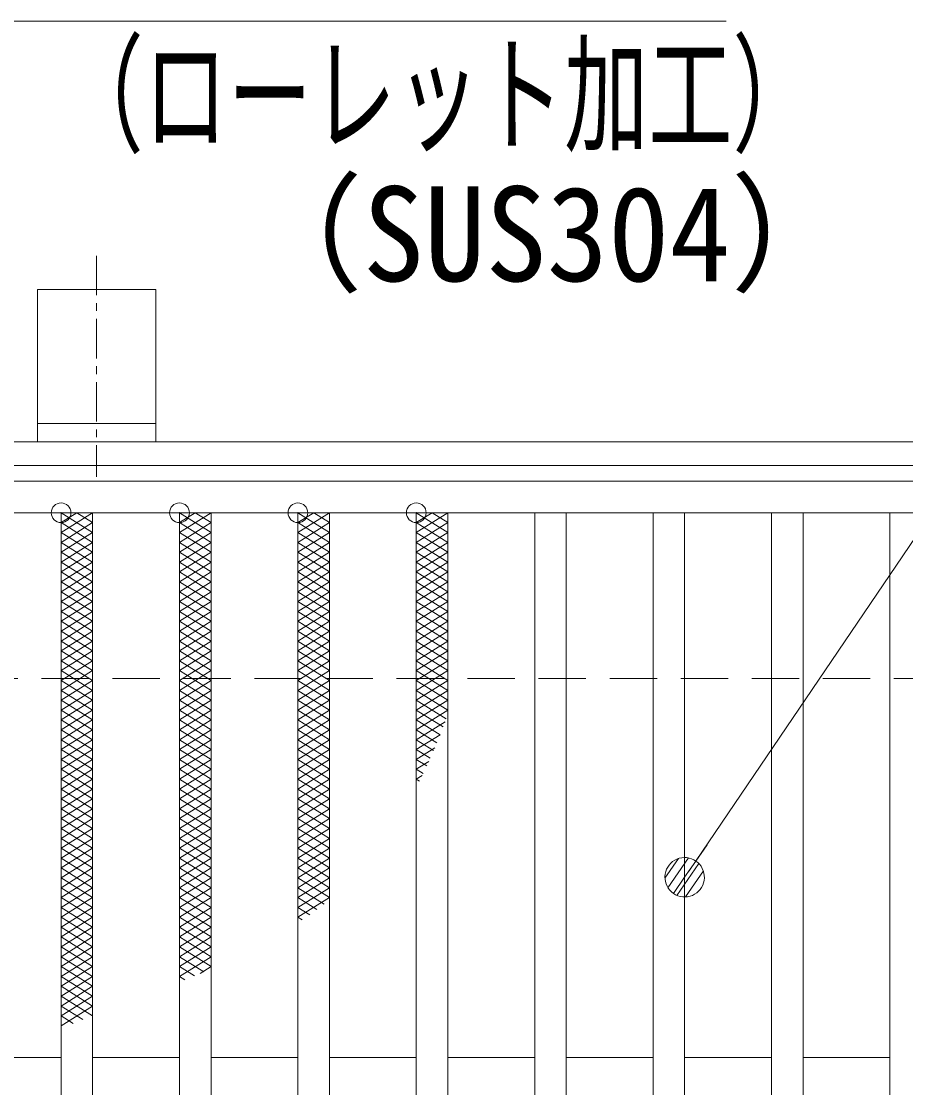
# Model space of a CAD drawing. Units: millimetres, scale not verified. Extents: x -1050 to 1050, y -742 to 742.
# Drawn here: x -705 to -593, y 405.6 to 540.7 of the extents above; entities that cross this region are included whole.
import ezdxf
from ezdxf.enums import TextEntityAlignment as Align

# ---------------------------------------------------------------- set-up
doc = ezdxf.new("R2010")
doc.units = ezdxf.units.MM
doc.header["$LTSCALE"] = 5
doc.header["$PDMODE"] = 32
doc.header["$PDSIZE"] = 2.5
doc.linetypes.add('CHAIN1', pattern=[8, 5, -1, 1, -1])
doc.linetypes.add('DASHED1', pattern=[1.8, 1.2, -0.6])
for name, color, linetype, lineweight in [('0-1_アンカー', 7, 'Continuous', 9), ('0-2_枠', 7, 'Continuous', 9), ('0-3_寸法注釈', 2, 'Continuous', 9), ('0-4_0', 2, 'Continuous', 9), ('0-6_蓋', 5, 'Continuous', 9), ('0-9_ハッチング', 4, 'Continuous', 9), ('0-A_溝開口', 4, 'DASHED1', 9)]:
    doc.layers.add(name, color=color, linetype=linetype, lineweight=lineweight)
doc.styles.add('ＭＳ ゴシック', font='')
doc.styles.get('ＭＳ ゴシック').set_extended_font_data('MS Gothic')

# ---------------------------------------------------------------- blocks, each defined once
blk = doc.blocks.new('A$C5D7C781A')
at = {"layer": '0-1_アンカー', "color": 6, "linetype": 'CHAIN1'}
blk.add_line((37.5, 140.11), (37.5, 0), dxfattribs=at)
at = {"layer": '0-1_アンカー'}
for p, q in [((0, 118.78), (0, 22.26)), ((0, 118.78), (75, 118.78)), ((75, 118.78), (75, 22.26)), ((75, 33.76), (0, 33.76)), ((0, 22.26), (75, 22.26))]:
    blk.add_line(p, q, dxfattribs=at)
blk = doc.blocks.new('_Dot')
at = {"layer": '0-4_0'}
for p, q in [((1.997, 1.5), (-1.997, 1.5)), ((-2.5, 0), (-5, 0)), ((2.445, 0.5), (-2.445, 0.5)), ((2.289, -0.995), (-2.289, -0.995)), ((1.499, -1.995), (-1.499, -1.995))]:
    blk.add_line(p, q, dxfattribs=at)
for points in [[(2.5, 0), (2.48, 0.313), (2.421, 0.622), (2.324, 0.92), (2.191, 1.204), (2.023, 1.469), (1.822, 1.711), (1.594, 1.926), (1.34, 2.111), (1.064, 2.262), (0.773, 2.378), (0.468, 2.456), (0.157, 2.495), (-0.157, 2.495), (-0.468, 2.456), (-0.773, 2.378), (-1.064, 2.262), (-1.34, 2.111), (-1.594, 1.926), (-1.822, 1.711), (-2.023, 1.469), (-2.191, 1.204), (-2.324, 0.92), (-2.421, 0.622), (-2.48, 0.313), (-2.5, 0), (0, 0)], [(-2.5, 0), (-2.48, -0.313), (-2.421, -0.622), (-2.324, -0.92), (-2.191, -1.204), (-2.023, -1.469), (-1.822, -1.711), (-1.594, -1.926), (-1.34, -2.111), (-1.064, -2.262), (-0.773, -2.378), (-0.468, -2.456), (-0.157, -2.495), (0.157, -2.495), (0.468, -2.456), (0.773, -2.378), (1.064, -2.262), (1.34, -2.111), (1.594, -1.926), (1.822, -1.711), (2.023, -1.469), (2.191, -1.204), (2.324, -0.92), (2.421, -0.622), (2.48, -0.313), (2.5, 0), (0, 0)]]:
    blk.add_lwpolyline(points, close=True, dxfattribs=at)

msp = doc.modelspace()

# ---------------------------------------------------------------- linework, layer by layer
at = {"layer": '0-2_枠'}
for p, q in [((-795.45, 487.475), (409.55, 487.475)), ((-792.45, 484.475), (407.714, 484.475))]:
    msp.add_line(p, q, dxfattribs=at)
at = {"layer": '0-3_寸法注釈'}
for points in [[(-615.707, 540.749), (-724.931, 540.749), (-785.857, 456.667)], [(-438.147, 540.749), (-547.371, 540.749), (-620.383, 433.117)]]:
    msp.add_lwpolyline(points, dxfattribs=at)
at = {"layer": '0-6_蓋'}
for p, q in [((204.55, 482.475), (-790.45, 482.475)), ((204.55, 478.475), (-790.45, 478.475)), ((-699.95, 478.475), (-699.95, 336.475)), ((-695.95, 478.475), (-695.95, 336.475)), ((-684.95, 478.475), (-684.95, 336.475)), ((-680.95, 478.475), (-680.95, 336.475)), ((-669.95, 478.475), (-669.95, 336.475)), ((-665.95, 478.475), (-665.95, 336.475)), ((-654.95, 478.475), (-654.95, 336.475)), ((-650.95, 478.475), (-650.95, 336.475)), ((-639.95, 478.475), (-639.95, 336.475)), ((-635.95, 478.475), (-635.95, 336.475)), ((-624.95, 478.475), (-624.95, 336.475)), ((-620.95, 478.475), (-620.95, 336.475)), ((-609.95, 478.475), (-609.95, 336.475)), ((-605.95, 478.475), (-605.95, 336.475)), ((-594.95, 478.475), (-594.95, 336.475)), ((-699.95, 409.475), (-710.95, 409.475)), ((-684.95, 409.475), (-695.95, 409.475)), ((-669.95, 409.475), (-680.95, 409.475)), ((-654.95, 409.475), (-665.95, 409.475)), ((-639.95, 409.475), (-650.95, 409.475)), ((-624.95, 409.475), (-635.95, 409.475)), ((-609.95, 409.475), (-620.95, 409.475)), ((-594.95, 409.475), (-605.95, 409.475))]:
    msp.add_line(p, q, dxfattribs=at)
at = {"layer": '0-9_ハッチング'}
for p, q in [((-699.95, 477.225), (-697.95, 478.475)), ((-699.95, 478.475), (-695.95, 475.975)), ((-699.95, 475.975), (-695.95, 478.475)), ((-697.95, 478.475), (-695.95, 477.225)), ((-684.95, 477.225), (-682.95, 478.475)), ((-684.95, 478.475), (-680.95, 475.975)), ((-684.95, 475.975), (-680.95, 478.475)), ((-682.95, 478.475), (-680.95, 477.225)), ((-669.95, 477.225), (-667.95, 478.475)), ((-669.95, 478.475), (-665.95, 475.975)), ((-669.95, 475.975), (-665.95, 478.475)), ((-667.95, 478.475), (-665.95, 477.225)), ((-654.95, 477.225), (-652.95, 478.475)), ((-654.95, 478.475), (-650.95, 475.975)), ((-654.95, 475.975), (-650.95, 478.475)), ((-652.95, 478.475), (-650.95, 477.225)), ((-699.95, 477.225), (-695.95, 474.725)), ((-699.95, 474.725), (-695.95, 477.225)), ((-684.95, 477.225), (-680.95, 474.725)), ((-684.95, 474.725), (-680.95, 477.225)), ((-669.95, 477.225), (-665.95, 474.725)), ((-669.95, 474.725), (-665.95, 477.225)), ((-654.95, 477.225), (-650.95, 474.725)), ((-654.95, 474.725), (-650.95, 477.225)), ((-699.95, 475.975), (-695.95, 473.475)), ((-699.95, 473.475), (-695.95, 475.975)), ((-684.95, 475.975), (-680.95, 473.475)), ((-684.95, 473.475), (-680.95, 475.975)), ((-669.95, 475.975), (-665.95, 473.475)), ((-669.95, 473.475), (-665.95, 475.975)), ((-654.95, 475.975), (-650.95, 473.475)), ((-654.95, 473.475), (-650.95, 475.975)), ((-699.95, 474.725), (-695.95, 472.225)), ((-699.95, 472.225), (-695.95, 474.725)), ((-684.95, 474.725), (-680.95, 472.225)), ((-684.95, 472.225), (-680.95, 474.725)), ((-669.95, 474.725), (-665.95, 472.225)), ((-669.95, 472.225), (-665.95, 474.725)), ((-654.95, 474.725), (-650.95, 472.225)), ((-654.95, 472.225), (-650.95, 474.725)), ((-699.95, 473.475), (-695.95, 470.975)), ((-699.95, 470.975), (-695.95, 473.475)), ((-684.95, 473.475), (-680.95, 470.975)), ((-684.95, 470.975), (-680.95, 473.475)), ((-669.95, 473.475), (-665.95, 470.975)), ((-669.95, 470.975), (-665.95, 473.475)), ((-654.95, 473.475), (-650.95, 470.975)), ((-654.95, 470.975), (-650.95, 473.475)), ((-699.95, 472.225), (-695.95, 469.725)), ((-699.95, 469.725), (-695.95, 472.225)), ((-684.95, 472.225), (-680.95, 469.725)), ((-684.95, 469.725), (-680.95, 472.225)), ((-669.95, 472.225), (-665.95, 469.725)), ((-669.95, 469.725), (-665.95, 472.225)), ((-654.95, 472.225), (-650.95, 469.725)), ((-654.95, 469.725), (-650.95, 472.225)), ((-699.95, 470.975), (-695.95, 468.475)), ((-699.95, 468.475), (-695.95, 470.975)), ((-684.95, 470.975), (-680.95, 468.475)), ((-684.95, 468.475), (-680.95, 470.975)), ((-669.95, 470.975), (-665.95, 468.475)), ((-669.95, 468.475), (-665.95, 470.975)), ((-654.95, 470.975), (-650.95, 468.475)), ((-654.95, 468.475), (-650.95, 470.975)), ((-699.95, 469.725), (-695.95, 467.225)), ((-699.95, 467.225), (-695.95, 469.725)), ((-684.95, 469.725), (-680.95, 467.225)), ((-684.95, 467.225), (-680.95, 469.725)), ((-669.95, 469.725), (-665.95, 467.225)), ((-669.95, 467.225), (-665.95, 469.725)), ((-654.95, 469.725), (-650.95, 467.225)), ((-654.95, 467.225), (-650.95, 469.725)), ((-699.95, 468.475), (-695.95, 465.975)), ((-699.95, 465.975), (-695.95, 468.475)), ((-684.95, 468.475), (-680.95, 465.975)), ((-684.95, 465.975), (-680.95, 468.475)), ((-669.95, 468.475), (-665.95, 465.975)), ((-669.95, 465.975), (-665.95, 468.475)), ((-654.95, 468.475), (-650.95, 465.975)), ((-654.95, 465.975), (-650.95, 468.475)), ((-699.95, 467.225), (-695.95, 464.725)), ((-699.95, 464.725), (-695.95, 467.225)), ((-684.95, 467.225), (-680.95, 464.725)), ((-684.95, 464.725), (-680.95, 467.225)), ((-669.95, 467.225), (-665.95, 464.725)), ((-669.95, 464.725), (-665.95, 467.225)), ((-654.95, 467.225), (-650.95, 464.725)), ((-654.95, 464.725), (-650.95, 467.225)), ((-699.95, 465.975), (-695.95, 463.475)), ((-699.95, 463.475), (-695.95, 465.975)), ((-684.95, 465.975), (-680.95, 463.475)), ((-684.95, 463.475), (-680.95, 465.975)), ((-669.95, 465.975), (-665.95, 463.475)), ((-669.95, 463.475), (-665.95, 465.975)), ((-654.95, 465.975), (-650.95, 463.475)), ((-654.95, 463.475), (-650.95, 465.975)), ((-699.95, 464.725), (-695.95, 462.225)), ((-699.95, 462.225), (-695.95, 464.725)), ((-699.95, 463.475), (-695.95, 460.975)), ((-699.95, 460.975), (-695.95, 463.475)), ((-684.95, 464.725), (-680.95, 462.225)), ((-684.95, 462.225), (-680.95, 464.725)), ((-684.95, 463.475), (-680.95, 460.975)), ((-684.95, 460.975), (-680.95, 463.475)), ((-669.95, 464.725), (-665.95, 462.225)), ((-669.95, 462.225), (-665.95, 464.725)), ((-669.95, 463.475), (-665.95, 460.975)), ((-669.95, 460.975), (-665.95, 463.475)), ((-654.95, 464.725), (-650.95, 462.225)), ((-654.95, 462.225), (-650.95, 464.725)), ((-654.95, 463.475), (-650.95, 460.975)), ((-654.95, 460.975), (-650.95, 463.475)), ((-699.95, 462.225), (-695.95, 459.725)), ((-699.95, 459.725), (-695.95, 462.225)), ((-684.95, 462.225), (-680.95, 459.725)), ((-684.95, 459.725), (-680.95, 462.225)), ((-669.95, 462.225), (-665.95, 459.725)), ((-669.95, 459.725), (-665.95, 462.225)), ((-654.95, 462.225), (-650.95, 459.725)), ((-654.95, 459.725), (-650.95, 462.225)), ((-699.95, 460.975), (-695.95, 458.475)), ((-699.95, 458.475), (-695.95, 460.975)), ((-684.95, 460.975), (-680.95, 458.475)), ((-684.95, 458.475), (-680.95, 460.975)), ((-669.95, 460.975), (-665.95, 458.475)), ((-669.95, 458.475), (-665.95, 460.975)), ((-654.95, 460.975), (-650.95, 458.475)), ((-654.95, 458.475), (-650.95, 460.975)), ((-699.95, 459.725), (-695.95, 457.225)), ((-699.95, 457.225), (-695.95, 459.725)), ((-684.95, 459.725), (-680.95, 457.225)), ((-684.95, 457.225), (-680.95, 459.725)), ((-669.95, 459.725), (-665.95, 457.225)), ((-669.95, 457.225), (-665.95, 459.725)), ((-654.95, 459.725), (-650.95, 457.225)), ((-654.95, 457.225), (-650.95, 459.725)), ((-699.95, 458.475), (-695.95, 455.975)), ((-699.95, 455.975), (-695.95, 458.475)), ((-684.95, 458.475), (-680.95, 455.975)), ((-684.95, 455.975), (-680.95, 458.475)), ((-669.95, 458.475), (-665.95, 455.975)), ((-669.95, 455.975), (-665.95, 458.475)), ((-654.95, 458.475), (-650.95, 455.975)), ((-654.95, 455.975), (-650.95, 458.475)), ((-699.95, 457.225), (-695.95, 454.725)), ((-699.95, 454.725), (-695.95, 457.225)), ((-684.95, 457.225), (-680.95, 454.725)), ((-684.95, 454.725), (-680.95, 457.225)), ((-669.95, 457.225), (-665.95, 454.725)), ((-669.95, 454.725), (-665.95, 457.225)), ((-654.95, 457.225), (-650.95, 454.725)), ((-654.95, 454.725), (-650.95, 457.225)), ((-699.95, 455.975), (-695.95, 453.475)), ((-699.95, 453.475), (-695.95, 455.975)), ((-684.95, 455.975), (-680.95, 453.475)), ((-684.95, 453.475), (-680.95, 455.975)), ((-669.95, 455.975), (-665.95, 453.475)), ((-669.95, 453.475), (-665.95, 455.975)), ((-654.95, 455.975), (-650.95, 453.475)), ((-654.95, 453.475), (-650.95, 455.975)), ((-699.95, 454.725), (-695.95, 452.225)), ((-699.95, 452.225), (-695.95, 454.725)), ((-684.95, 454.725), (-680.95, 452.225)), ((-684.95, 452.225), (-680.95, 454.725)), ((-669.95, 454.725), (-665.95, 452.225)), ((-669.95, 452.225), (-665.95, 454.725)), ((-654.95, 454.725), (-651.173, 452.364)), ((-654.95, 452.225), (-650.95, 454.725)), ((-699.95, 453.475), (-695.95, 450.975)), ((-699.95, 450.975), (-695.95, 453.475)), ((-684.95, 453.475), (-680.95, 450.975)), ((-684.95, 450.975), (-680.95, 453.475)), ((-669.95, 453.475), (-665.95, 450.975)), ((-669.95, 450.975), (-665.95, 453.475)), ((-654.95, 453.475), (-651.552, 451.352)), ((-654.95, 450.975), (-650.95, 453.475)), ((-699.95, 452.225), (-695.95, 449.725)), ((-699.95, 449.725), (-695.95, 452.225)), ((-684.95, 452.225), (-680.95, 449.725)), ((-684.95, 449.725), (-680.95, 452.225)), ((-669.95, 452.225), (-665.95, 449.725)), ((-669.95, 449.725), (-665.95, 452.225)), ((-654.95, 452.225), (-651.943, 450.346)), ((-654.95, 449.725), (-651.307, 452.002)), ((-699.95, 450.975), (-695.95, 448.475)), ((-699.95, 448.475), (-695.95, 450.975)), ((-684.95, 450.975), (-680.95, 448.475)), ((-684.95, 448.475), (-680.95, 450.975)), ((-669.95, 450.975), (-665.95, 448.475)), ((-669.95, 448.475), (-665.95, 450.975)), ((-654.95, 450.975), (-652.345, 449.347)), ((-654.95, 448.475), (-651.938, 450.357)), ((-699.95, 449.725), (-695.95, 447.225)), ((-699.95, 447.225), (-695.95, 449.725)), ((-684.95, 449.725), (-680.95, 447.225)), ((-684.95, 447.225), (-680.95, 449.725)), ((-669.95, 449.725), (-665.95, 447.225)), ((-669.95, 447.225), (-665.95, 449.725)), ((-654.95, 449.725), (-652.759, 448.355)), ((-654.95, 447.225), (-652.621, 448.681)), ((-699.95, 448.475), (-695.95, 445.975)), ((-699.95, 445.975), (-695.95, 448.475)), ((-684.95, 448.475), (-680.95, 445.975)), ((-684.95, 445.975), (-680.95, 448.475)), ((-669.95, 448.475), (-665.95, 445.975)), ((-669.95, 445.975), (-665.95, 448.475)), ((-654.95, 448.475), (-653.185, 447.372)), ((-699.95, 447.225), (-695.95, 444.725)), ((-699.95, 444.725), (-695.95, 447.225)), ((-699.95, 445.975), (-695.95, 443.475)), ((-699.95, 443.475), (-695.95, 445.975)), ((-684.95, 447.225), (-680.95, 444.725)), ((-684.95, 444.725), (-680.95, 447.225)), ((-684.95, 445.975), (-680.95, 443.475)), ((-684.95, 443.475), (-680.95, 445.975)), ((-669.95, 447.225), (-665.95, 444.725)), ((-669.95, 444.725), (-665.95, 447.225)), ((-669.95, 445.975), (-665.95, 443.475)), ((-669.95, 443.475), (-665.95, 445.975)), ((-654.95, 447.225), (-653.624, 446.396)), ((-654.95, 445.975), (-653.366, 446.965)), ((-654.95, 445.975), (-654.077, 445.43)), ((-699.95, 444.725), (-695.95, 442.225)), ((-699.95, 442.225), (-695.95, 444.725)), ((-684.95, 444.725), (-680.95, 442.225)), ((-684.95, 442.225), (-680.95, 444.725)), ((-669.95, 444.725), (-665.95, 442.225)), ((-669.95, 442.225), (-665.95, 444.725)), ((-654.95, 444.725), (-654.186, 445.202)), ((-654.95, 444.725), (-654.545, 444.472)), ((-699.95, 443.475), (-695.95, 440.975)), ((-699.95, 440.975), (-695.95, 443.475)), ((-684.95, 443.475), (-680.95, 440.975)), ((-684.95, 440.975), (-680.95, 443.475)), ((-669.95, 443.475), (-665.95, 440.975)), ((-669.95, 440.975), (-665.95, 443.475)), ((-699.95, 442.225), (-695.95, 439.725)), ((-699.95, 439.725), (-695.95, 442.225)), ((-684.95, 442.225), (-680.95, 439.725)), ((-684.95, 439.725), (-680.95, 442.225)), ((-669.95, 442.225), (-665.95, 439.725)), ((-669.95, 439.725), (-665.95, 442.225)), ((-699.95, 440.975), (-695.95, 438.475)), ((-699.95, 438.475), (-695.95, 440.975)), ((-684.95, 440.975), (-680.95, 438.475)), ((-684.95, 438.475), (-680.95, 440.975)), ((-669.95, 440.975), (-665.95, 438.475)), ((-669.95, 438.475), (-665.95, 440.975)), ((-699.95, 439.725), (-695.95, 437.225)), ((-699.95, 437.225), (-695.95, 439.725)), ((-684.95, 439.725), (-680.95, 437.225)), ((-684.95, 437.225), (-680.95, 439.725)), ((-669.95, 439.725), (-665.95, 437.225)), ((-669.95, 437.225), (-665.95, 439.725)), ((-699.95, 438.475), (-695.95, 435.975)), ((-699.95, 435.975), (-695.95, 438.475)), ((-684.95, 438.475), (-680.95, 435.975)), ((-684.95, 435.975), (-680.95, 438.475)), ((-669.95, 438.475), (-665.95, 435.975)), ((-669.95, 435.975), (-665.95, 438.475)), ((-699.95, 437.225), (-695.95, 434.725)), ((-699.95, 434.725), (-695.95, 437.225)), ((-684.95, 437.225), (-680.95, 434.725)), ((-684.95, 434.725), (-680.95, 437.225)), ((-669.95, 437.225), (-665.95, 434.725)), ((-669.95, 434.725), (-665.95, 437.225)), ((-699.95, 435.975), (-695.95, 433.475)), ((-699.95, 433.475), (-695.95, 435.975)), ((-684.95, 435.975), (-680.95, 433.475)), ((-684.95, 433.475), (-680.95, 435.975)), ((-669.95, 435.975), (-665.95, 433.475)), ((-669.95, 433.475), (-665.95, 435.975)), ((-699.95, 434.725), (-695.95, 432.225)), ((-699.95, 432.225), (-695.95, 434.725)), ((-684.95, 434.725), (-680.95, 432.225)), ((-684.95, 432.225), (-680.95, 434.725)), ((-669.95, 434.725), (-665.95, 432.225)), ((-669.95, 432.225), (-665.95, 434.725)), ((-699.95, 433.475), (-695.95, 430.975)), ((-699.95, 430.975), (-695.95, 433.475)), ((-684.95, 433.475), (-680.95, 430.975)), ((-684.95, 430.975), (-680.95, 433.475)), ((-669.95, 433.475), (-665.95, 430.975)), ((-669.95, 430.975), (-665.95, 433.475)), ((-699.95, 432.225), (-695.95, 429.725)), ((-699.95, 429.725), (-695.95, 432.225)), ((-684.95, 432.225), (-680.95, 429.725)), ((-684.95, 429.725), (-680.95, 432.225)), ((-669.95, 432.225), (-665.95, 429.725)), ((-669.95, 429.725), (-665.95, 432.225)), ((-699.95, 430.975), (-695.95, 428.475)), ((-699.95, 428.475), (-695.95, 430.975)), ((-699.95, 429.725), (-695.95, 427.225)), ((-699.95, 427.225), (-695.95, 429.725)), ((-684.95, 430.975), (-680.95, 428.475)), ((-684.95, 428.475), (-680.95, 430.975)), ((-684.95, 429.725), (-680.95, 427.225)), ((-684.95, 427.225), (-680.95, 429.725)), ((-669.95, 430.975), (-666.637, 428.904)), ((-669.95, 428.475), (-665.95, 430.975)), ((-669.95, 429.725), (-667.53, 428.213)), ((-669.95, 427.225), (-665.95, 429.725)), ((-699.95, 428.475), (-695.95, 425.975)), ((-699.95, 425.975), (-695.95, 428.475)), ((-684.95, 428.475), (-680.95, 425.975)), ((-684.95, 425.975), (-680.95, 428.475)), ((-669.95, 428.475), (-668.451, 427.538)), ((-699.95, 427.225), (-695.95, 424.725)), ((-699.95, 424.725), (-695.95, 427.225)), ((-684.95, 427.225), (-680.95, 424.725)), ((-684.95, 424.725), (-680.95, 427.225)), ((-669.95, 427.225), (-669.398, 426.88)), ((-699.95, 425.975), (-695.95, 423.475)), ((-699.95, 423.475), (-695.95, 425.975)), ((-684.95, 425.975), (-680.95, 423.475)), ((-684.95, 423.475), (-680.95, 425.975)), ((-699.95, 424.725), (-695.95, 422.225)), ((-699.95, 422.225), (-695.95, 424.725)), ((-684.95, 424.725), (-680.95, 422.225)), ((-684.95, 422.225), (-680.95, 424.725)), ((-699.95, 423.475), (-695.95, 420.975)), ((-699.95, 420.975), (-695.95, 423.475)), ((-684.95, 423.475), (-680.95, 420.975)), ((-684.95, 420.975), (-680.95, 423.475)), ((-699.95, 422.225), (-695.95, 419.725)), ((-699.95, 419.725), (-695.95, 422.225)), ((-684.95, 422.225), (-681.876, 420.304)), ((-684.95, 419.725), (-680.95, 422.225)), ((-699.95, 420.975), (-695.95, 418.475)), ((-699.95, 418.475), (-695.95, 420.975)), ((-684.95, 420.975), (-683.067, 419.798)), ((-682.346, 420.102), (-680.95, 420.975)), ((-699.95, 419.725), (-695.95, 417.225)), ((-699.95, 417.225), (-695.95, 419.725)), ((-684.95, 419.725), (-684.269, 419.299)), ((-699.95, 418.475), (-695.95, 415.975)), ((-699.95, 415.975), (-695.95, 418.475)), ((-699.95, 417.225), (-695.95, 414.725)), ((-699.95, 414.725), (-695.95, 417.225)), ((-699.95, 415.975), (-697.194, 414.252)), ((-699.95, 413.475), (-695.95, 415.975)), ((-699.95, 414.725), (-698.417, 413.767))]:
    msp.add_line(p, q, dxfattribs=at)
for p in [(-699.95, 478.475), (-684.95, 478.475), (-669.95, 478.475), (-654.95, 478.475)]:
    msp.add_point(p, dxfattribs=at)
at = {"layer": '0-A_溝開口'}
msp.add_line((-765.45, 457.475), (204.55, 457.475), dxfattribs=at)

# ---------------------------------------------------------------- block references
at = {"layer": '0-1_アンカー', "xscale": 0.2, "yscale": 0.2}
msp.add_blockref('A$C5D7C781A', (-702.95, 483.023), dxfattribs=at)
at = {"layer": '0-3_寸法注釈', "rotation": 235.48592}
msp.add_blockref('_Dot', (-620.95, 432.293), dxfattribs=at)

# ---------------------------------------------------------------- texts
at = {"layer": '0-3_寸法注釈', "color": 7, "style": 'ＭＳ ゴシック'}
for s, width, p in [('（ローレット加工）', 0.65, (-700.15, 521.881)), ('（SUS304）', 0.95, (-677.303, 504.216))]:
    msp.add_text(s, height=12.02, dxfattribs=dict(at, width=width)).set_placement(p, align=Align.BOTTOM_LEFT)

doc.saveas('drawing.dxf')
